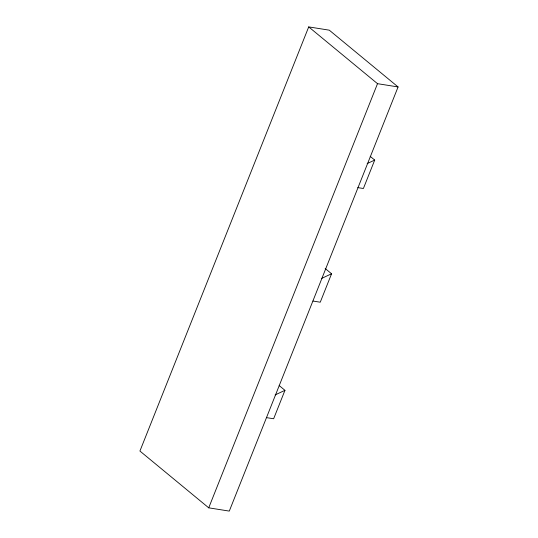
<?xml version="1.0" encoding="UTF-8"?>
<svg xmlns="http://www.w3.org/2000/svg" width="538" height="538" viewBox="0 0 538 538"><rect width="100%" height="100%" fill="white"/><g stroke="black" fill="none" stroke-linecap="round" stroke-linejoin="round"><path stroke-width="0.81" d="M308.711 26.9L139.92 451.052L208.724 507.832L229.289 511.1L398.08 86.948L329.276 30.168L308.711 26.9L377.515 83.679L398.08 86.948M208.724 507.832L377.515 83.679M370.205 156.356L374.71 160.075L363.392 188.508L357.763 187.614M279.168 385.558L284.958 390.332L273.64 418.766L266.397 417.616M325.14 268.469L331.569 273.775L320.258 302.208L313.015 301.058M367.158 163.599L374.71 160.075M321.758 278.354L331.569 273.775M275.14 394.912L284.958 390.332"/></g></svg>
